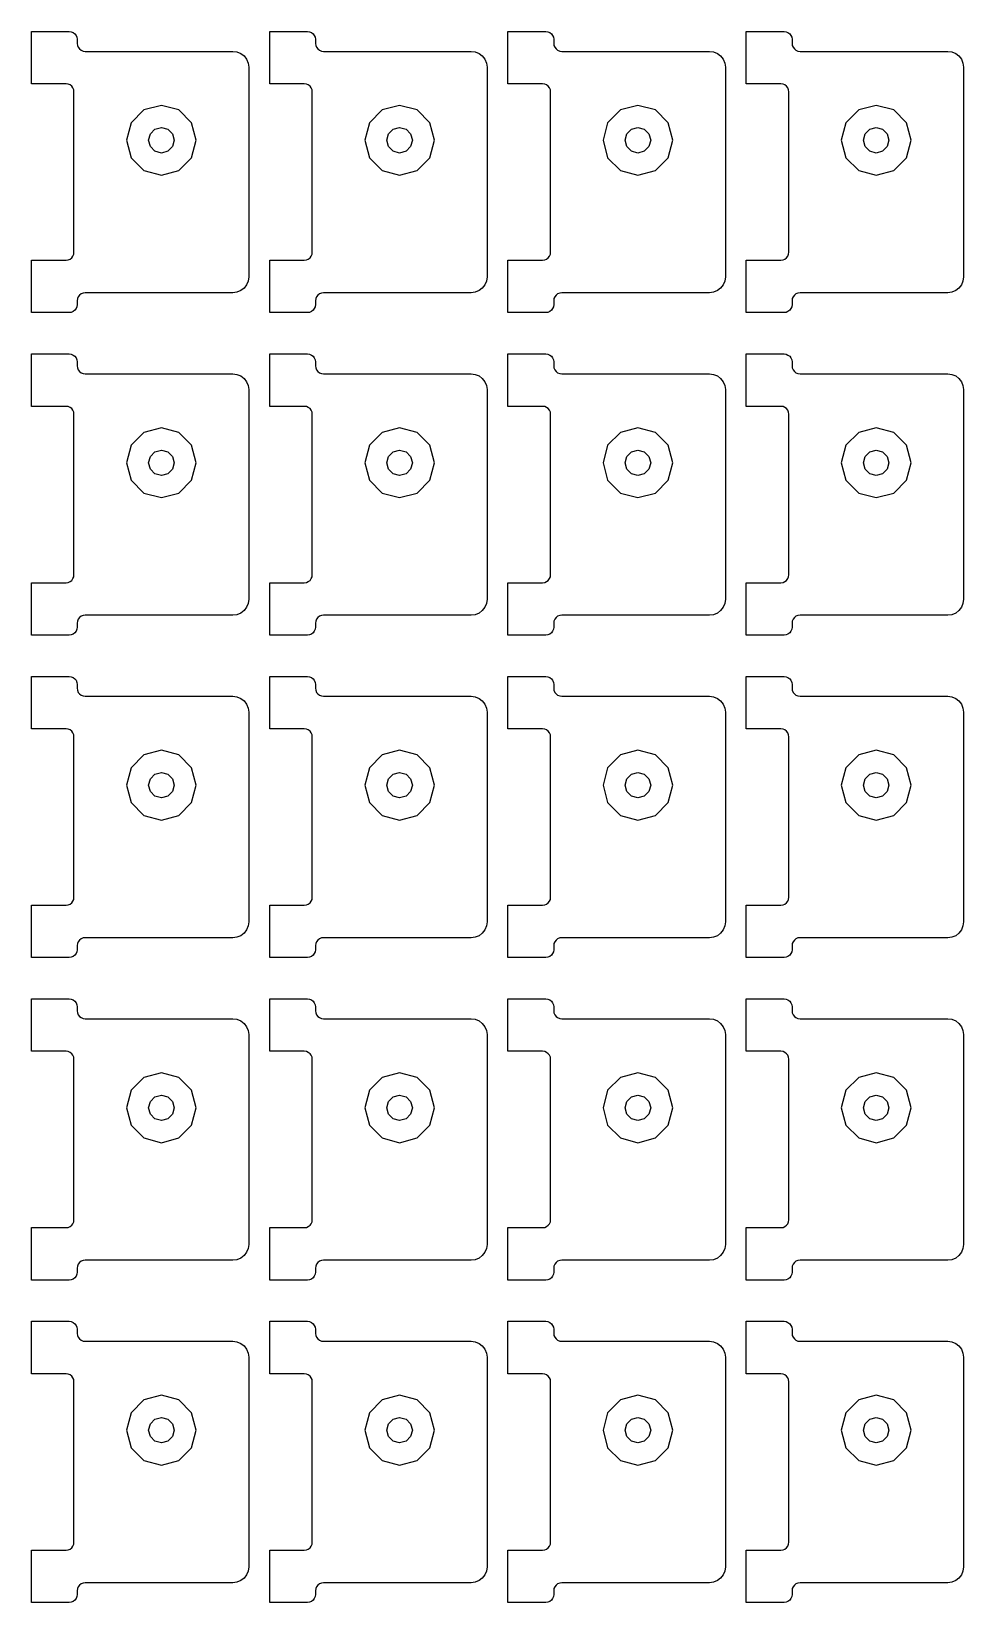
# Model space of a CAD drawing. Extents: x 11 to 212, y 11 to 212.
# Drawn here: x 88.18 to 95.08, y 73.14 to 84.78 of the extents above; entities that cross this region are included whole.
import ezdxf

# ---------------------------------------------------------------- set-up
doc = ezdxf.new("R2010")
doc.units = 0
doc.layers.add('G', color=7, linetype='continuous')

msp = doc.modelspace()

# ---------------------------------------------------------------- linework, layer by layer
at = {"layer": 'G'}
for points in [[(88.435, 83.082), (88.451, 83.084), (88.465, 83.09), (88.477, 83.1), (88.486, 83.112), (88.492, 83.126), (88.494, 83.141), (88.494, 84.329), (88.492, 84.345), (88.486, 84.359), (88.477, 84.371), (88.465, 84.38), (88.451, 84.386), (88.435, 84.388), (88.179, 84.388), (88.179, 84.776), (88.459, 84.776), (88.474, 84.774), (88.488, 84.769), (88.5, 84.759), (88.51, 84.747), (88.516, 84.733), (88.518, 84.718), (88.518, 84.688), (88.52, 84.673), (88.526, 84.659), (88.535, 84.647), (88.547, 84.637), (88.561, 84.631), (88.576, 84.629), (89.671, 84.629), (89.701, 84.625), (89.729, 84.614), (89.754, 84.595), (89.772, 84.571), (89.784, 84.542), (89.788, 84.512), (89.788, 82.959), (89.784, 82.928), (89.772, 82.9), (89.754, 82.876), (89.729, 82.857), (89.701, 82.845), (89.671, 82.841), (88.576, 82.841), (88.561, 82.839), (88.547, 82.833), (88.535, 82.824), (88.526, 82.812), (88.52, 82.798), (88.518, 82.782), (88.518, 82.753), (88.516, 82.738), (88.51, 82.724), (88.5, 82.711), (88.488, 82.702), (88.474, 82.696), (88.459, 82.694), (88.179, 82.694), (88.179, 83.082)], [(90.2, 83.082), (90.215, 83.084), (90.229, 83.09), (90.242, 83.1), (90.251, 83.112), (90.257, 83.126), (90.259, 83.141), (90.259, 84.329), (90.257, 84.345), (90.251, 84.359), (90.242, 84.371), (90.229, 84.38), (90.215, 84.386), (90.2, 84.388), (89.944, 84.388), (89.944, 84.776), (90.224, 84.776), (90.239, 84.774), (90.253, 84.769), (90.265, 84.759), (90.274, 84.747), (90.28, 84.733), (90.282, 84.718), (90.282, 84.688), (90.284, 84.673), (90.29, 84.659), (90.3, 84.647), (90.312, 84.637), (90.326, 84.631), (90.341, 84.629), (91.435, 84.629), (91.466, 84.625), (91.494, 84.614), (91.518, 84.595), (91.537, 84.571), (91.549, 84.542), (91.553, 84.512), (91.553, 82.959), (91.549, 82.928), (91.537, 82.9), (91.518, 82.876), (91.494, 82.857), (91.466, 82.845), (91.435, 82.841), (90.341, 82.841), (90.326, 82.839), (90.312, 82.833), (90.3, 82.824), (90.29, 82.812), (90.284, 82.798), (90.282, 82.782), (90.282, 82.753), (90.28, 82.738), (90.274, 82.724), (90.265, 82.711), (90.253, 82.702), (90.239, 82.696), (90.224, 82.694), (89.944, 82.694), (89.944, 83.082)], [(91.965, 83.082), (91.98, 83.084), (91.994, 83.09), (92.006, 83.1), (92.016, 83.112), (92.022, 83.126), (92.024, 83.141), (92.024, 84.329), (92.022, 84.345), (92.016, 84.359), (92.006, 84.371), (91.994, 84.38), (91.98, 84.386), (91.965, 84.388), (91.708, 84.388), (91.708, 84.776), (91.988, 84.776), (92.003, 84.774), (92.018, 84.769), (92.03, 84.759), (92.039, 84.747), (92.045, 84.733), (92.047, 84.718), (92.047, 84.688), (92.049, 84.673), (92.055, 84.659), (92.064, 84.647), (92.076, 84.637), (92.091, 84.631), (92.106, 84.629), (93.2, 84.629), (93.23, 84.625), (93.259, 84.614), (93.283, 84.595), (93.302, 84.571), (93.314, 84.542), (93.318, 84.512), (93.318, 82.959), (93.314, 82.928), (93.302, 82.9), (93.283, 82.876), (93.259, 82.857), (93.23, 82.845), (93.2, 82.841), (92.106, 82.841), (92.091, 82.839), (92.076, 82.833), (92.064, 82.824), (92.055, 82.812), (92.049, 82.798), (92.047, 82.782), (92.047, 82.753), (92.045, 82.738), (92.039, 82.724), (92.03, 82.711), (92.018, 82.702), (92.003, 82.696), (91.988, 82.694), (91.708, 82.694), (91.708, 83.082)], [(93.729, 83.082), (93.745, 83.084), (93.759, 83.09), (93.771, 83.1), (93.78, 83.112), (93.786, 83.126), (93.788, 83.141), (93.788, 84.329), (93.786, 84.345), (93.78, 84.359), (93.771, 84.371), (93.759, 84.38), (93.745, 84.386), (93.729, 84.388), (93.473, 84.388), (93.473, 84.776), (93.753, 84.776), (93.768, 84.774), (93.782, 84.769), (93.795, 84.759), (93.804, 84.747), (93.81, 84.733), (93.812, 84.718), (93.812, 84.688), (93.814, 84.673), (93.82, 84.659), (93.829, 84.647), (93.841, 84.637), (93.855, 84.631), (93.871, 84.629), (94.965, 84.629), (94.995, 84.625), (95.024, 84.614), (95.048, 84.595), (95.067, 84.571), (95.078, 84.542), (95.082, 84.512), (95.082, 82.959), (95.078, 82.928), (95.067, 82.9), (95.048, 82.876), (95.024, 82.857), (94.995, 82.845), (94.965, 82.841), (93.871, 82.841), (93.855, 82.839), (93.841, 82.833), (93.829, 82.824), (93.82, 82.812), (93.814, 82.798), (93.812, 82.782), (93.812, 82.753), (93.81, 82.738), (93.804, 82.724), (93.795, 82.711), (93.782, 82.702), (93.768, 82.696), (93.753, 82.694), (93.473, 82.694), (93.473, 83.082)], [(89.365, 83.841), (89.4, 83.971), (89.365, 84.1), (89.271, 84.195), (89.141, 84.229), (89.012, 84.195), (88.917, 84.1), (88.882, 83.971), (88.917, 83.841), (89.012, 83.746), (89.141, 83.712), (89.271, 83.746)], [(91.13, 83.841), (91.165, 83.971), (91.13, 84.1), (91.035, 84.195), (90.906, 84.229), (90.776, 84.195), (90.682, 84.1), (90.647, 83.971), (90.682, 83.841), (90.776, 83.746), (90.906, 83.712), (91.035, 83.746)], [(92.895, 83.841), (92.929, 83.971), (92.895, 84.1), (92.8, 84.195), (92.671, 84.229), (92.541, 84.195), (92.446, 84.1), (92.412, 83.971), (92.446, 83.841), (92.541, 83.746), (92.671, 83.712), (92.8, 83.746)], [(94.659, 83.841), (94.694, 83.971), (94.659, 84.1), (94.565, 84.195), (94.435, 84.229), (94.306, 84.195), (94.211, 84.1), (94.176, 83.971), (94.211, 83.841), (94.306, 83.746), (94.435, 83.712), (94.565, 83.746)], [(89.235, 83.971), (89.223, 83.924), (89.188, 83.889), (89.141, 83.876), (89.094, 83.889), (89.06, 83.924), (89.047, 83.971), (89.06, 84.018), (89.094, 84.052), (89.141, 84.065), (89.188, 84.052), (89.223, 84.018)], [(91, 83.971), (90.987, 83.924), (90.953, 83.889), (90.906, 83.876), (90.859, 83.889), (90.824, 83.924), (90.812, 83.971), (90.824, 84.018), (90.859, 84.052), (90.906, 84.065), (90.953, 84.052), (90.987, 84.018)], [(92.765, 83.971), (92.752, 83.924), (92.718, 83.889), (92.671, 83.876), (92.624, 83.889), (92.589, 83.924), (92.576, 83.971), (92.589, 84.018), (92.624, 84.052), (92.671, 84.065), (92.718, 84.052), (92.752, 84.018)], [(94.529, 83.971), (94.517, 83.924), (94.482, 83.889), (94.435, 83.876), (94.388, 83.889), (94.354, 83.924), (94.341, 83.971), (94.354, 84.018), (94.388, 84.052), (94.435, 84.065), (94.482, 84.052), (94.517, 84.018)], [(88.435, 80.694), (88.451, 80.696), (88.465, 80.702), (88.477, 80.711), (88.486, 80.724), (88.492, 80.738), (88.494, 80.753), (88.494, 81.941), (88.492, 81.956), (88.486, 81.971), (88.477, 81.983), (88.465, 81.992), (88.451, 81.998), (88.435, 82), (88.179, 82), (88.179, 82.388), (88.459, 82.388), (88.474, 82.386), (88.488, 82.38), (88.5, 82.371), (88.51, 82.359), (88.516, 82.345), (88.518, 82.329), (88.518, 82.3), (88.52, 82.285), (88.526, 82.271), (88.535, 82.258), (88.547, 82.249), (88.561, 82.243), (88.576, 82.241), (89.671, 82.241), (89.701, 82.237), (89.729, 82.225), (89.754, 82.207), (89.772, 82.182), (89.784, 82.154), (89.788, 82.124), (89.788, 80.571), (89.784, 80.54), (89.772, 80.512), (89.754, 80.487), (89.729, 80.469), (89.701, 80.457), (89.671, 80.453), (88.576, 80.453), (88.561, 80.451), (88.547, 80.445), (88.535, 80.436), (88.526, 80.424), (88.52, 80.409), (88.518, 80.394), (88.518, 80.365), (88.516, 80.349), (88.51, 80.335), (88.5, 80.323), (88.488, 80.314), (88.474, 80.308), (88.459, 80.306), (88.179, 80.306), (88.179, 80.694)], [(90.2, 80.694), (90.215, 80.696), (90.229, 80.702), (90.242, 80.711), (90.251, 80.724), (90.257, 80.738), (90.259, 80.753), (90.259, 81.941), (90.257, 81.956), (90.251, 81.971), (90.242, 81.983), (90.229, 81.992), (90.215, 81.998), (90.2, 82), (89.944, 82), (89.944, 82.388), (90.224, 82.388), (90.239, 82.386), (90.253, 82.38), (90.265, 82.371), (90.274, 82.359), (90.28, 82.345), (90.282, 82.329), (90.282, 82.3), (90.284, 82.285), (90.29, 82.271), (90.3, 82.258), (90.312, 82.249), (90.326, 82.243), (90.341, 82.241), (91.435, 82.241), (91.466, 82.237), (91.494, 82.225), (91.518, 82.207), (91.537, 82.182), (91.549, 82.154), (91.553, 82.124), (91.553, 80.571), (91.549, 80.54), (91.537, 80.512), (91.518, 80.487), (91.494, 80.469), (91.466, 80.457), (91.435, 80.453), (90.341, 80.453), (90.326, 80.451), (90.312, 80.445), (90.3, 80.436), (90.29, 80.424), (90.284, 80.409), (90.282, 80.394), (90.282, 80.365), (90.28, 80.349), (90.274, 80.335), (90.265, 80.323), (90.253, 80.314), (90.239, 80.308), (90.224, 80.306), (89.944, 80.306), (89.944, 80.694)], [(91.965, 80.694), (91.98, 80.696), (91.994, 80.702), (92.006, 80.711), (92.016, 80.724), (92.022, 80.738), (92.024, 80.753), (92.024, 81.941), (92.022, 81.956), (92.016, 81.971), (92.006, 81.983), (91.994, 81.992), (91.98, 81.998), (91.965, 82), (91.708, 82), (91.708, 82.388), (91.988, 82.388), (92.003, 82.386), (92.018, 82.38), (92.03, 82.371), (92.039, 82.359), (92.045, 82.345), (92.047, 82.329), (92.047, 82.3), (92.049, 82.285), (92.055, 82.271), (92.064, 82.258), (92.076, 82.249), (92.091, 82.243), (92.106, 82.241), (93.2, 82.241), (93.23, 82.237), (93.259, 82.225), (93.283, 82.207), (93.302, 82.182), (93.314, 82.154), (93.318, 82.124), (93.318, 80.571), (93.314, 80.54), (93.302, 80.512), (93.283, 80.487), (93.259, 80.469), (93.23, 80.457), (93.2, 80.453), (92.106, 80.453), (92.091, 80.451), (92.076, 80.445), (92.064, 80.436), (92.055, 80.424), (92.049, 80.409), (92.047, 80.394), (92.047, 80.365), (92.045, 80.349), (92.039, 80.335), (92.03, 80.323), (92.018, 80.314), (92.003, 80.308), (91.988, 80.306), (91.708, 80.306), (91.708, 80.694)], [(93.729, 80.694), (93.745, 80.696), (93.759, 80.702), (93.771, 80.711), (93.78, 80.724), (93.786, 80.738), (93.788, 80.753), (93.788, 81.941), (93.786, 81.956), (93.78, 81.971), (93.771, 81.983), (93.759, 81.992), (93.745, 81.998), (93.729, 82), (93.473, 82), (93.473, 82.388), (93.753, 82.388), (93.768, 82.386), (93.782, 82.38), (93.795, 82.371), (93.804, 82.359), (93.81, 82.345), (93.812, 82.329), (93.812, 82.3), (93.814, 82.285), (93.82, 82.271), (93.829, 82.258), (93.841, 82.249), (93.855, 82.243), (93.871, 82.241), (94.965, 82.241), (94.995, 82.237), (95.024, 82.225), (95.048, 82.207), (95.067, 82.182), (95.078, 82.154), (95.082, 82.124), (95.082, 80.571), (95.078, 80.54), (95.067, 80.512), (95.048, 80.487), (95.024, 80.469), (94.995, 80.457), (94.965, 80.453), (93.871, 80.453), (93.855, 80.451), (93.841, 80.445), (93.829, 80.436), (93.82, 80.424), (93.814, 80.409), (93.812, 80.394), (93.812, 80.365), (93.81, 80.349), (93.804, 80.335), (93.795, 80.323), (93.782, 80.314), (93.768, 80.308), (93.753, 80.306), (93.473, 80.306), (93.473, 80.694)], [(89.365, 81.453), (89.4, 81.582), (89.365, 81.712), (89.271, 81.807), (89.141, 81.841), (89.012, 81.807), (88.917, 81.712), (88.882, 81.582), (88.917, 81.453), (89.012, 81.358), (89.141, 81.324), (89.271, 81.358)], [(91.13, 81.453), (91.165, 81.582), (91.13, 81.712), (91.035, 81.807), (90.906, 81.841), (90.776, 81.807), (90.682, 81.712), (90.647, 81.582), (90.682, 81.453), (90.776, 81.358), (90.906, 81.324), (91.035, 81.358)], [(92.895, 81.453), (92.929, 81.582), (92.895, 81.712), (92.8, 81.807), (92.671, 81.841), (92.541, 81.807), (92.446, 81.712), (92.412, 81.582), (92.446, 81.453), (92.541, 81.358), (92.671, 81.324), (92.8, 81.358)], [(94.659, 81.453), (94.694, 81.582), (94.659, 81.712), (94.565, 81.807), (94.435, 81.841), (94.306, 81.807), (94.211, 81.712), (94.176, 81.582), (94.211, 81.453), (94.306, 81.358), (94.435, 81.324), (94.565, 81.358)], [(89.235, 81.582), (89.223, 81.535), (89.188, 81.501), (89.141, 81.488), (89.094, 81.501), (89.06, 81.535), (89.047, 81.582), (89.06, 81.629), (89.094, 81.664), (89.141, 81.676), (89.188, 81.664), (89.223, 81.629)], [(91, 81.582), (90.987, 81.535), (90.953, 81.501), (90.906, 81.488), (90.859, 81.501), (90.824, 81.535), (90.812, 81.582), (90.824, 81.629), (90.859, 81.664), (90.906, 81.676), (90.953, 81.664), (90.987, 81.629)], [(92.765, 81.582), (92.752, 81.535), (92.718, 81.501), (92.671, 81.488), (92.624, 81.501), (92.589, 81.535), (92.576, 81.582), (92.589, 81.629), (92.624, 81.664), (92.671, 81.676), (92.718, 81.664), (92.752, 81.629)], [(94.529, 81.582), (94.517, 81.535), (94.482, 81.501), (94.435, 81.488), (94.388, 81.501), (94.354, 81.535), (94.341, 81.582), (94.354, 81.629), (94.388, 81.664), (94.435, 81.676), (94.482, 81.664), (94.517, 81.629)], [(88.435, 78.306), (88.451, 78.308), (88.465, 78.314), (88.477, 78.323), (88.486, 78.335), (88.492, 78.349), (88.494, 78.365), (88.494, 79.553), (88.492, 79.568), (88.486, 79.582), (88.477, 79.595), (88.465, 79.604), (88.451, 79.61), (88.435, 79.612), (88.179, 79.612), (88.179, 80), (88.459, 80), (88.474, 79.998), (88.488, 79.992), (88.5, 79.983), (88.51, 79.971), (88.516, 79.956), (88.518, 79.941), (88.518, 79.912), (88.52, 79.897), (88.526, 79.882), (88.535, 79.87), (88.547, 79.861), (88.561, 79.855), (88.576, 79.853), (89.671, 79.853), (89.701, 79.849), (89.729, 79.837), (89.754, 79.818), (89.772, 79.794), (89.784, 79.766), (89.788, 79.735), (89.788, 78.182), (89.784, 78.152), (89.772, 78.124), (89.754, 78.099), (89.729, 78.08), (89.701, 78.069), (89.671, 78.065), (88.576, 78.065), (88.561, 78.063), (88.547, 78.057), (88.535, 78.047), (88.526, 78.035), (88.52, 78.021), (88.518, 78.006), (88.518, 77.976), (88.516, 77.961), (88.51, 77.947), (88.5, 77.935), (88.488, 77.926), (88.474, 77.92), (88.459, 77.918), (88.179, 77.918), (88.179, 78.306)], [(90.2, 78.306), (90.215, 78.308), (90.229, 78.314), (90.242, 78.323), (90.251, 78.335), (90.257, 78.349), (90.259, 78.365), (90.259, 79.553), (90.257, 79.568), (90.251, 79.582), (90.242, 79.595), (90.229, 79.604), (90.215, 79.61), (90.2, 79.612), (89.944, 79.612), (89.944, 80), (90.224, 80), (90.239, 79.998), (90.253, 79.992), (90.265, 79.983), (90.274, 79.971), (90.28, 79.956), (90.282, 79.941), (90.282, 79.912), (90.284, 79.897), (90.29, 79.882), (90.3, 79.87), (90.312, 79.861), (90.326, 79.855), (90.341, 79.853), (91.435, 79.853), (91.466, 79.849), (91.494, 79.837), (91.518, 79.818), (91.537, 79.794), (91.549, 79.766), (91.553, 79.735), (91.553, 78.182), (91.549, 78.152), (91.537, 78.124), (91.518, 78.099), (91.494, 78.08), (91.466, 78.069), (91.435, 78.065), (90.341, 78.065), (90.326, 78.063), (90.312, 78.057), (90.3, 78.047), (90.29, 78.035), (90.284, 78.021), (90.282, 78.006), (90.282, 77.976), (90.28, 77.961), (90.274, 77.947), (90.265, 77.935), (90.253, 77.926), (90.239, 77.92), (90.224, 77.918), (89.944, 77.918), (89.944, 78.306)], [(91.965, 78.306), (91.98, 78.308), (91.994, 78.314), (92.006, 78.323), (92.016, 78.335), (92.022, 78.349), (92.024, 78.365), (92.024, 79.553), (92.022, 79.568), (92.016, 79.582), (92.006, 79.595), (91.994, 79.604), (91.98, 79.61), (91.965, 79.612), (91.708, 79.612), (91.708, 80), (91.988, 80), (92.003, 79.998), (92.018, 79.992), (92.03, 79.983), (92.039, 79.971), (92.045, 79.956), (92.047, 79.941), (92.047, 79.912), (92.049, 79.897), (92.055, 79.882), (92.064, 79.87), (92.076, 79.861), (92.091, 79.855), (92.106, 79.853), (93.2, 79.853), (93.23, 79.849), (93.259, 79.837), (93.283, 79.818), (93.302, 79.794), (93.314, 79.766), (93.318, 79.735), (93.318, 78.182), (93.314, 78.152), (93.302, 78.124), (93.283, 78.099), (93.259, 78.08), (93.23, 78.069), (93.2, 78.065), (92.106, 78.065), (92.091, 78.063), (92.076, 78.057), (92.064, 78.047), (92.055, 78.035), (92.049, 78.021), (92.047, 78.006), (92.047, 77.976), (92.045, 77.961), (92.039, 77.947), (92.03, 77.935), (92.018, 77.926), (92.003, 77.92), (91.988, 77.918), (91.708, 77.918), (91.708, 78.306)], [(93.729, 78.306), (93.745, 78.308), (93.759, 78.314), (93.771, 78.323), (93.78, 78.335), (93.786, 78.349), (93.788, 78.365), (93.788, 79.553), (93.786, 79.568), (93.78, 79.582), (93.771, 79.595), (93.759, 79.604), (93.745, 79.61), (93.729, 79.612), (93.473, 79.612), (93.473, 80), (93.753, 80), (93.768, 79.998), (93.782, 79.992), (93.795, 79.983), (93.804, 79.971), (93.81, 79.956), (93.812, 79.941), (93.812, 79.912), (93.814, 79.897), (93.82, 79.882), (93.829, 79.87), (93.841, 79.861), (93.855, 79.855), (93.871, 79.853), (94.965, 79.853), (94.995, 79.849), (95.024, 79.837), (95.048, 79.818), (95.067, 79.794), (95.078, 79.766), (95.082, 79.735), (95.082, 78.182), (95.078, 78.152), (95.067, 78.124), (95.048, 78.099), (95.024, 78.08), (94.995, 78.069), (94.965, 78.065), (93.871, 78.065), (93.855, 78.063), (93.841, 78.057), (93.829, 78.047), (93.82, 78.035), (93.814, 78.021), (93.812, 78.006), (93.812, 77.976), (93.81, 77.961), (93.804, 77.947), (93.795, 77.935), (93.782, 77.926), (93.768, 77.92), (93.753, 77.918), (93.473, 77.918), (93.473, 78.306)], [(89.365, 79.065), (89.4, 79.194), (89.365, 79.324), (89.271, 79.418), (89.141, 79.453), (89.012, 79.418), (88.917, 79.324), (88.882, 79.194), (88.917, 79.065), (89.012, 78.97), (89.141, 78.935), (89.271, 78.97)], [(91.13, 79.065), (91.165, 79.194), (91.13, 79.324), (91.035, 79.418), (90.906, 79.453), (90.776, 79.418), (90.682, 79.324), (90.647, 79.194), (90.682, 79.065), (90.776, 78.97), (90.906, 78.935), (91.035, 78.97)], [(92.895, 79.065), (92.929, 79.194), (92.895, 79.324), (92.8, 79.418), (92.671, 79.453), (92.541, 79.418), (92.446, 79.324), (92.412, 79.194), (92.446, 79.065), (92.541, 78.97), (92.671, 78.935), (92.8, 78.97)], [(94.659, 79.065), (94.694, 79.194), (94.659, 79.324), (94.565, 79.418), (94.435, 79.453), (94.306, 79.418), (94.211, 79.324), (94.176, 79.194), (94.211, 79.065), (94.306, 78.97), (94.435, 78.935), (94.565, 78.97)], [(89.235, 79.194), (89.223, 79.147), (89.188, 79.113), (89.141, 79.1), (89.094, 79.113), (89.06, 79.147), (89.047, 79.194), (89.06, 79.241), (89.094, 79.276), (89.141, 79.288), (89.188, 79.276), (89.223, 79.241)], [(91, 79.194), (90.987, 79.147), (90.953, 79.113), (90.906, 79.1), (90.859, 79.113), (90.824, 79.147), (90.812, 79.194), (90.824, 79.241), (90.859, 79.276), (90.906, 79.288), (90.953, 79.276), (90.987, 79.241)], [(92.765, 79.194), (92.752, 79.147), (92.718, 79.113), (92.671, 79.1), (92.624, 79.113), (92.589, 79.147), (92.576, 79.194), (92.589, 79.241), (92.624, 79.276), (92.671, 79.288), (92.718, 79.276), (92.752, 79.241)], [(94.529, 79.194), (94.517, 79.147), (94.482, 79.113), (94.435, 79.1), (94.388, 79.113), (94.354, 79.147), (94.341, 79.194), (94.354, 79.241), (94.388, 79.276), (94.435, 79.288), (94.482, 79.276), (94.517, 79.241)], [(88.435, 75.918), (88.451, 75.92), (88.465, 75.926), (88.477, 75.935), (88.486, 75.947), (88.492, 75.961), (88.494, 75.976), (88.494, 77.165), (88.492, 77.18), (88.486, 77.194), (88.477, 77.206), (88.465, 77.216), (88.451, 77.222), (88.435, 77.224), (88.179, 77.224), (88.179, 77.612), (88.459, 77.612), (88.474, 77.61), (88.488, 77.604), (88.5, 77.595), (88.51, 77.582), (88.516, 77.568), (88.518, 77.553), (88.518, 77.524), (88.52, 77.508), (88.526, 77.494), (88.535, 77.482), (88.547, 77.473), (88.561, 77.467), (88.576, 77.465), (89.671, 77.465), (89.701, 77.461), (89.729, 77.449), (89.754, 77.43), (89.772, 77.406), (89.784, 77.378), (89.788, 77.347), (89.788, 75.794), (89.784, 75.764), (89.772, 75.735), (89.754, 75.711), (89.729, 75.692), (89.701, 75.68), (89.671, 75.676), (88.576, 75.676), (88.561, 75.674), (88.547, 75.669), (88.535, 75.659), (88.526, 75.647), (88.52, 75.633), (88.518, 75.618), (88.518, 75.588), (88.516, 75.573), (88.51, 75.559), (88.5, 75.547), (88.488, 75.537), (88.474, 75.531), (88.459, 75.529), (88.179, 75.529), (88.179, 75.918)], [(90.2, 75.918), (90.215, 75.92), (90.229, 75.926), (90.242, 75.935), (90.251, 75.947), (90.257, 75.961), (90.259, 75.976), (90.259, 77.165), (90.257, 77.18), (90.251, 77.194), (90.242, 77.206), (90.229, 77.216), (90.215, 77.222), (90.2, 77.224), (89.944, 77.224), (89.944, 77.612), (90.224, 77.612), (90.239, 77.61), (90.253, 77.604), (90.265, 77.595), (90.274, 77.582), (90.28, 77.568), (90.282, 77.553), (90.282, 77.524), (90.284, 77.508), (90.29, 77.494), (90.3, 77.482), (90.312, 77.473), (90.326, 77.467), (90.341, 77.465), (91.435, 77.465), (91.466, 77.461), (91.494, 77.449), (91.518, 77.43), (91.537, 77.406), (91.549, 77.378), (91.553, 77.347), (91.553, 75.794), (91.549, 75.764), (91.537, 75.735), (91.518, 75.711), (91.494, 75.692), (91.466, 75.68), (91.435, 75.676), (90.341, 75.676), (90.326, 75.674), (90.312, 75.669), (90.3, 75.659), (90.29, 75.647), (90.284, 75.633), (90.282, 75.618), (90.282, 75.588), (90.28, 75.573), (90.274, 75.559), (90.265, 75.547), (90.253, 75.537), (90.239, 75.531), (90.224, 75.529), (89.944, 75.529), (89.944, 75.918)], [(91.965, 75.918), (91.98, 75.92), (91.994, 75.926), (92.006, 75.935), (92.016, 75.947), (92.022, 75.961), (92.024, 75.976), (92.024, 77.165), (92.022, 77.18), (92.016, 77.194), (92.006, 77.206), (91.994, 77.216), (91.98, 77.222), (91.965, 77.224), (91.708, 77.224), (91.708, 77.612), (91.988, 77.612), (92.003, 77.61), (92.018, 77.604), (92.03, 77.595), (92.039, 77.582), (92.045, 77.568), (92.047, 77.553), (92.047, 77.524), (92.049, 77.508), (92.055, 77.494), (92.064, 77.482), (92.076, 77.473), (92.091, 77.467), (92.106, 77.465), (93.2, 77.465), (93.23, 77.461), (93.259, 77.449), (93.283, 77.43), (93.302, 77.406), (93.314, 77.378), (93.318, 77.347), (93.318, 75.794), (93.314, 75.764), (93.302, 75.735), (93.283, 75.711), (93.259, 75.692), (93.23, 75.68), (93.2, 75.676), (92.106, 75.676), (92.091, 75.674), (92.076, 75.669), (92.064, 75.659), (92.055, 75.647), (92.049, 75.633), (92.047, 75.618), (92.047, 75.588), (92.045, 75.573), (92.039, 75.559), (92.03, 75.547), (92.018, 75.537), (92.003, 75.531), (91.988, 75.529), (91.708, 75.529), (91.708, 75.918)], [(93.729, 75.918), (93.745, 75.92), (93.759, 75.926), (93.771, 75.935), (93.78, 75.947), (93.786, 75.961), (93.788, 75.976), (93.788, 77.165), (93.786, 77.18), (93.78, 77.194), (93.771, 77.206), (93.759, 77.216), (93.745, 77.222), (93.729, 77.224), (93.473, 77.224), (93.473, 77.612), (93.753, 77.612), (93.768, 77.61), (93.782, 77.604), (93.795, 77.595), (93.804, 77.582), (93.81, 77.568), (93.812, 77.553), (93.812, 77.524), (93.814, 77.508), (93.82, 77.494), (93.829, 77.482), (93.841, 77.473), (93.855, 77.467), (93.871, 77.465), (94.965, 77.465), (94.995, 77.461), (95.024, 77.449), (95.048, 77.43), (95.067, 77.406), (95.078, 77.378), (95.082, 77.347), (95.082, 75.794), (95.078, 75.764), (95.067, 75.735), (95.048, 75.711), (95.024, 75.692), (94.995, 75.68), (94.965, 75.676), (93.871, 75.676), (93.855, 75.674), (93.841, 75.669), (93.829, 75.659), (93.82, 75.647), (93.814, 75.633), (93.812, 75.618), (93.812, 75.588), (93.81, 75.573), (93.804, 75.559), (93.795, 75.547), (93.782, 75.537), (93.768, 75.531), (93.753, 75.529), (93.473, 75.529), (93.473, 75.918)], [(89.365, 76.676), (89.4, 76.806), (89.365, 76.935), (89.271, 77.03), (89.141, 77.065), (89.012, 77.03), (88.917, 76.935), (88.882, 76.806), (88.917, 76.676), (89.012, 76.582), (89.141, 76.547), (89.271, 76.582)], [(91.13, 76.676), (91.165, 76.806), (91.13, 76.935), (91.035, 77.03), (90.906, 77.065), (90.776, 77.03), (90.682, 76.935), (90.647, 76.806), (90.682, 76.676), (90.776, 76.582), (90.906, 76.547), (91.035, 76.582)], [(92.895, 76.676), (92.929, 76.806), (92.895, 76.935), (92.8, 77.03), (92.671, 77.065), (92.541, 77.03), (92.446, 76.935), (92.412, 76.806), (92.446, 76.676), (92.541, 76.582), (92.671, 76.547), (92.8, 76.582)], [(94.659, 76.676), (94.694, 76.806), (94.659, 76.935), (94.565, 77.03), (94.435, 77.065), (94.306, 77.03), (94.211, 76.935), (94.176, 76.806), (94.211, 76.676), (94.306, 76.582), (94.435, 76.547), (94.565, 76.582)], [(89.235, 76.806), (89.223, 76.759), (89.188, 76.724), (89.141, 76.712), (89.094, 76.724), (89.06, 76.759), (89.047, 76.806), (89.06, 76.853), (89.094, 76.887), (89.141, 76.9), (89.188, 76.887), (89.223, 76.853)], [(91, 76.806), (90.987, 76.759), (90.953, 76.724), (90.906, 76.712), (90.859, 76.724), (90.824, 76.759), (90.812, 76.806), (90.824, 76.853), (90.859, 76.887), (90.906, 76.9), (90.953, 76.887), (90.987, 76.853)], [(92.765, 76.806), (92.752, 76.759), (92.718, 76.724), (92.671, 76.712), (92.624, 76.724), (92.589, 76.759), (92.576, 76.806), (92.589, 76.853), (92.624, 76.887), (92.671, 76.9), (92.718, 76.887), (92.752, 76.853)], [(94.529, 76.806), (94.517, 76.759), (94.482, 76.724), (94.435, 76.712), (94.388, 76.724), (94.354, 76.759), (94.341, 76.806), (94.354, 76.853), (94.388, 76.887), (94.435, 76.9), (94.482, 76.887), (94.517, 76.853)], [(88.435, 73.529), (88.451, 73.531), (88.465, 73.537), (88.477, 73.547), (88.486, 73.559), (88.492, 73.573), (88.494, 73.588), (88.494, 74.776), (88.492, 74.792), (88.486, 74.806), (88.477, 74.818), (88.465, 74.827), (88.451, 74.833), (88.435, 74.835), (88.179, 74.835), (88.179, 75.224), (88.459, 75.224), (88.474, 75.222), (88.488, 75.216), (88.5, 75.206), (88.51, 75.194), (88.516, 75.18), (88.518, 75.165), (88.518, 75.135), (88.52, 75.12), (88.526, 75.106), (88.535, 75.094), (88.547, 75.084), (88.561, 75.078), (88.576, 75.076), (89.671, 75.076), (89.701, 75.072), (89.729, 75.061), (89.754, 75.042), (89.772, 75.018), (89.784, 74.989), (89.788, 74.959), (89.788, 73.406), (89.784, 73.375), (89.772, 73.347), (89.754, 73.323), (89.729, 73.304), (89.701, 73.292), (89.671, 73.288), (88.576, 73.288), (88.561, 73.286), (88.547, 73.28), (88.535, 73.271), (88.526, 73.259), (88.52, 73.245), (88.518, 73.229), (88.518, 73.2), (88.516, 73.185), (88.51, 73.171), (88.5, 73.158), (88.488, 73.149), (88.474, 73.143), (88.459, 73.141), (88.179, 73.141), (88.179, 73.529)], [(90.2, 73.529), (90.215, 73.531), (90.229, 73.537), (90.242, 73.547), (90.251, 73.559), (90.257, 73.573), (90.259, 73.588), (90.259, 74.776), (90.257, 74.792), (90.251, 74.806), (90.242, 74.818), (90.229, 74.827), (90.215, 74.833), (90.2, 74.835), (89.944, 74.835), (89.944, 75.224), (90.224, 75.224), (90.239, 75.222), (90.253, 75.216), (90.265, 75.206), (90.274, 75.194), (90.28, 75.18), (90.282, 75.165), (90.282, 75.135), (90.284, 75.12), (90.29, 75.106), (90.3, 75.094), (90.312, 75.084), (90.326, 75.078), (90.341, 75.076), (91.435, 75.076), (91.466, 75.072), (91.494, 75.061), (91.518, 75.042), (91.537, 75.018), (91.549, 74.989), (91.553, 74.959), (91.553, 73.406), (91.549, 73.375), (91.537, 73.347), (91.518, 73.323), (91.494, 73.304), (91.466, 73.292), (91.435, 73.288), (90.341, 73.288), (90.326, 73.286), (90.312, 73.28), (90.3, 73.271), (90.29, 73.259), (90.284, 73.245), (90.282, 73.229), (90.282, 73.2), (90.28, 73.185), (90.274, 73.171), (90.265, 73.158), (90.253, 73.149), (90.239, 73.143), (90.224, 73.141), (89.944, 73.141), (89.944, 73.529)], [(91.965, 73.529), (91.98, 73.531), (91.994, 73.537), (92.006, 73.547), (92.016, 73.559), (92.022, 73.573), (92.024, 73.588), (92.024, 74.776), (92.022, 74.792), (92.016, 74.806), (92.006, 74.818), (91.994, 74.827), (91.98, 74.833), (91.965, 74.835), (91.708, 74.835), (91.708, 75.224), (91.988, 75.224), (92.003, 75.222), (92.018, 75.216), (92.03, 75.206), (92.039, 75.194), (92.045, 75.18), (92.047, 75.165), (92.047, 75.135), (92.049, 75.12), (92.055, 75.106), (92.064, 75.094), (92.076, 75.084), (92.091, 75.078), (92.106, 75.076), (93.2, 75.076), (93.23, 75.072), (93.259, 75.061), (93.283, 75.042), (93.302, 75.018), (93.314, 74.989), (93.318, 74.959), (93.318, 73.406), (93.314, 73.375), (93.302, 73.347), (93.283, 73.323), (93.259, 73.304), (93.23, 73.292), (93.2, 73.288), (92.106, 73.288), (92.091, 73.286), (92.076, 73.28), (92.064, 73.271), (92.055, 73.259), (92.049, 73.245), (92.047, 73.229), (92.047, 73.2), (92.045, 73.185), (92.039, 73.171), (92.03, 73.158), (92.018, 73.149), (92.003, 73.143), (91.988, 73.141), (91.708, 73.141), (91.708, 73.529)], [(93.729, 73.529), (93.745, 73.531), (93.759, 73.537), (93.771, 73.547), (93.78, 73.559), (93.786, 73.573), (93.788, 73.588), (93.788, 74.776), (93.786, 74.792), (93.78, 74.806), (93.771, 74.818), (93.759, 74.827), (93.745, 74.833), (93.729, 74.835), (93.473, 74.835), (93.473, 75.224), (93.753, 75.224), (93.768, 75.222), (93.782, 75.216), (93.795, 75.206), (93.804, 75.194), (93.81, 75.18), (93.812, 75.165), (93.812, 75.135), (93.814, 75.12), (93.82, 75.106), (93.829, 75.094), (93.841, 75.084), (93.855, 75.078), (93.871, 75.076), (94.965, 75.076), (94.995, 75.072), (95.024, 75.061), (95.048, 75.042), (95.067, 75.018), (95.078, 74.989), (95.082, 74.959), (95.082, 73.406), (95.078, 73.375), (95.067, 73.347), (95.048, 73.323), (95.024, 73.304), (94.995, 73.292), (94.965, 73.288), (93.871, 73.288), (93.855, 73.286), (93.841, 73.28), (93.829, 73.271), (93.82, 73.259), (93.814, 73.245), (93.812, 73.229), (93.812, 73.2), (93.81, 73.185), (93.804, 73.171), (93.795, 73.158), (93.782, 73.149), (93.768, 73.143), (93.753, 73.141), (93.473, 73.141), (93.473, 73.529)], [(89.365, 74.288), (89.4, 74.418), (89.365, 74.547), (89.271, 74.642), (89.141, 74.676), (89.012, 74.642), (88.917, 74.547), (88.882, 74.418), (88.917, 74.288), (89.012, 74.193), (89.141, 74.159), (89.271, 74.193)], [(91.13, 74.288), (91.165, 74.418), (91.13, 74.547), (91.035, 74.642), (90.906, 74.676), (90.776, 74.642), (90.682, 74.547), (90.647, 74.418), (90.682, 74.288), (90.776, 74.193), (90.906, 74.159), (91.035, 74.193)], [(92.895, 74.288), (92.929, 74.418), (92.895, 74.547), (92.8, 74.642), (92.671, 74.676), (92.541, 74.642), (92.446, 74.547), (92.412, 74.418), (92.446, 74.288), (92.541, 74.193), (92.671, 74.159), (92.8, 74.193)], [(94.659, 74.288), (94.694, 74.418), (94.659, 74.547), (94.565, 74.642), (94.435, 74.676), (94.306, 74.642), (94.211, 74.547), (94.176, 74.418), (94.211, 74.288), (94.306, 74.193), (94.435, 74.159), (94.565, 74.193)], [(89.235, 74.418), (89.223, 74.371), (89.188, 74.336), (89.141, 74.324), (89.094, 74.336), (89.06, 74.371), (89.047, 74.418), (89.06, 74.465), (89.094, 74.499), (89.141, 74.512), (89.188, 74.499), (89.223, 74.465)], [(91, 74.418), (90.987, 74.371), (90.953, 74.336), (90.906, 74.324), (90.859, 74.336), (90.824, 74.371), (90.812, 74.418), (90.824, 74.465), (90.859, 74.499), (90.906, 74.512), (90.953, 74.499), (90.987, 74.465)], [(92.765, 74.418), (92.752, 74.371), (92.718, 74.336), (92.671, 74.324), (92.624, 74.336), (92.589, 74.371), (92.576, 74.418), (92.589, 74.465), (92.624, 74.499), (92.671, 74.512), (92.718, 74.499), (92.752, 74.465)], [(94.529, 74.418), (94.517, 74.371), (94.482, 74.336), (94.435, 74.324), (94.388, 74.336), (94.354, 74.371), (94.341, 74.418), (94.354, 74.465), (94.388, 74.499), (94.435, 74.512), (94.482, 74.499), (94.517, 74.465)]]:
    msp.add_lwpolyline(points, close=True, dxfattribs=at)

doc.saveas('drawing.dxf')
